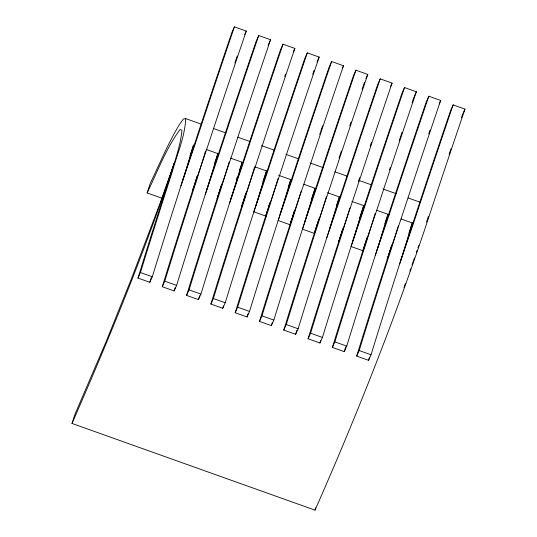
<?xml version="1.0" encoding="UTF-8"?>
<svg xmlns="http://www.w3.org/2000/svg" width="537" height="537" viewBox="0 0 537 537"><rect width="100%" height="100%" fill="white"/><g stroke="black" fill="none" stroke-linecap="round" stroke-linejoin="round"><path stroke-width="0.81" d="M162.12 198.287L147.125 192.937L150.226 183.426L166.698 148.172L173.505 134.827L179.157 124.866L183.379 119.053L185.715 118.59C184.882 136.868 177.197 154.025 172.364 171.478A682.52 32.092 -70.4 0 0 140.466 272.521L137.975 278.059L149.83 282.287L152.32 276.75A682.52 32.092 -70.4 0 1 184.218 175.706L193.588 144.943L189.93 155.925M205.57 150.971L196.663 180.15A682.52 32.092 -70.4 0 0 164.772 281.187L162.281 286.731L174.136 290.96L176.626 285.416A682.52 32.092 -70.4 0 1 208.524 184.379L217.888 153.609L214.491 163.812M229.178 162.026L220.969 188.816A682.52 32.092 -70.4 0 0 189.071 289.859L186.581 295.397L198.435 299.626L200.925 294.088A682.52 32.092 -70.4 0 1 232.823 193.045L242.194 162.281L239.314 170.914M254.404 167.517L245.268 197.488A682.52 32.092 -70.4 0 0 213.37 298.532L210.887 304.07L222.741 308.298L225.225 302.761A682.52 32.092 -70.4 0 1 257.122 201.717L266.493 170.954L262.835 181.936M278.012 178.573L269.574 206.161A682.52 32.092 -70.4 0 0 237.676 307.198L235.186 312.735L247.04 316.971L249.53 311.426A682.52 32.092 -70.4 0 1 281.428 210.39L290.792 179.62L288.181 187.467M301.156 191.219L293.873 214.827A682.52 32.092 -70.4 0 0 261.975 315.87L259.485 321.408L271.339 325.637L273.83 320.099A682.52 32.092 -70.4 0 1 305.728 219.056L315.098 188.292L311.178 200.059M326.389 196.71L318.173 223.499A682.52 32.092 -70.4 0 0 286.281 324.536L283.791 330.08L295.645 334.309L298.136 328.772A682.52 32.092 -70.4 0 1 330.027 227.728L339.397 196.965L336.524 205.59M349.99 207.765L342.478 232.165A682.52 32.092 -70.4 0 0 310.581 333.209L308.09 338.746L319.945 342.975L322.435 337.437A682.52 32.092 -70.4 0 1 354.333 236.401L363.703 205.631L359.522 218.183M375.222 213.256L366.778 240.838A682.52 32.092 -70.4 0 0 334.88 341.881L332.39 347.419L344.251 351.648L346.734 346.11A682.52 32.092 -70.4 0 1 378.632 245.067L388.003 214.303L384.868 223.721M398.367 225.902L391.084 249.51A682.52 32.092 -70.4 0 0 359.186 350.547L356.696 356.091L368.55 360.32L371.04 354.776A682.52 32.092 -70.4 0 1 402.938 253.739L412.302 222.969L408.905 233.172M197.502 175.324L194.24 185.547M221.063 186.366L221.801 183.99M245.61 194.246L246.107 192.662M293.967 212.377L294.706 210.001M318.273 221.049L319.012 218.673M391.178 247.06L391.916 244.684M182.157 181.936L192.608 149.937A694.14 32.636 -70.4 0 1 231.924 32.388L234.414 26.85L246.268 31.079A682.52 32.092 -70.4 0 0 206.893 148.769L192.783 190.031L197.213 176.102M206.705 189.83L216.914 158.603A694.14 32.636 -70.4 0 1 256.23 41.06L258.72 35.523L270.574 39.751A682.52 32.092 -70.4 0 0 231.192 157.442L217.089 198.703L221.264 185.547M230.762 199.274L241.214 167.275A694.14 32.636 -70.4 0 1 280.529 49.733L283.019 44.188L294.873 48.417A682.52 32.092 -70.4 0 0 255.498 166.108L241.388 207.369L245.812 193.441M255.558 206.396L265.52 175.948A694.14 32.636 -70.4 0 1 304.828 58.399L307.318 52.861L319.173 57.09A682.52 32.092 -70.4 0 0 279.797 174.78L265.694 216.042L267.661 209.853M268.151 208.302L270.118 202.113M280.106 214.29L289.819 184.614A694.14 32.636 -70.4 0 1 329.134 67.071L331.624 61.533L343.479 65.762A682.52 32.092 -70.4 0 0 304.096 183.446L289.993 224.714L278.139 220.485L292.242 179.217A682.52 32.092 -70.4 0 1 331.624 61.533M289.993 224.714L291.96 218.519M292.45 216.975L294.175 211.558M304.902 221.412L308.339 210.585M314.293 233.38L328.402 192.118A682.52 32.092 -70.4 0 1 367.778 74.428L355.924 70.199A682.52 32.092 -70.4 0 0 316.548 187.89L302.438 229.151L314.293 233.38L318.475 220.23M329.201 230.084L338.424 201.959A694.14 32.636 -70.4 0 1 377.739 84.41L380.23 78.872L392.084 83.101A682.52 32.092 -70.4 0 0 352.702 200.791L338.599 242.053L343.022 228.124M352.762 241.079L356.702 228.695M362.898 250.725L377.001 209.457A682.52 32.092 -70.4 0 1 416.383 91.767L404.529 87.538A682.52 32.092 -70.4 0 0 365.147 205.228L351.044 246.496L362.898 250.725L366.093 240.663M366.59 239.113L367.321 236.797M377.068 249.745L387.029 219.297A694.14 32.636 -70.4 0 1 426.338 101.748L428.828 96.21L440.682 100.439A682.52 32.092 -70.4 0 0 401.307 218.129L387.197 259.391L391.379 246.241M400.629 260.74L411.329 227.963A694.14 32.636 -70.4 0 1 450.644 110.421L453.134 104.883L464.988 109.112A682.52 32.092 -70.4 0 0 425.606 226.802C393.346 322.952 355.917 417.35 315.031 510.15L72.012 423.451L75.113 413.933L106.326 341.163L131.323 279.039L159.838 203.852L174.384 162.792C144.936 251.39 109.4 337.927 72.012 423.451M220.814 187.151L218.546 194.213A694.14 32.636 -70.4 0 0 186.581 295.397M242.852 202.879L234.273 229.541A694.14 32.636 -70.4 0 0 210.887 304.07M243.1 202.093L245.369 195.038M269.668 203.711L267.144 211.558A694.14 32.636 -70.4 0 0 235.186 312.735M293.719 213.162L291.45 220.224A694.14 32.636 -70.4 0 0 259.485 321.408M318.018 221.835L315.749 228.896A694.14 32.636 -70.4 0 0 283.791 330.08M342.572 229.722L340.049 237.562A694.14 32.636 -70.4 0 0 308.09 338.746M366.872 238.388L364.354 246.235A694.14 32.636 -70.4 0 0 332.39 347.419M390.923 247.846L388.654 254.907A694.14 32.636 -70.4 0 0 356.696 356.091M315.031 510.15L315.81 507.774M236.441 179.546L237.226 177.19M417.954 247.812L418.739 245.456M308.594 209.839L314.118 193.286A694.14 32.636 -70.4 0 1 353.433 75.737L355.924 70.199M356.944 227.923L362.723 210.625A694.14 32.636 -70.4 0 1 402.038 93.082L404.529 87.538M180.929 185.802L195.038 144.54A682.52 32.092 -70.4 0 1 234.414 26.85M205.235 194.475L219.338 153.206A682.52 32.092 -70.4 0 1 258.72 35.523M229.534 203.14L243.644 161.879A682.52 32.092 -70.4 0 1 283.019 44.188M326.744 237.824L340.847 196.562A682.52 32.092 -70.4 0 1 380.23 78.872M375.343 255.162L389.453 213.901A682.52 32.092 -70.4 0 1 428.828 96.21M399.649 263.835L413.752 222.573A682.52 32.092 -70.4 0 1 453.134 104.883M409.879 271.064L410.684 268.748M412.027 264.895L414.443 257.968M416.329 252.571L417.135 250.262M403.985 287.436L405.388 283.536M244.711 34.543L246.268 31.079M268.084 45.289L270.574 39.751M293.316 51.881L294.873 48.417M316.998 61.936L319.173 57.09M342.23 68.528L343.479 65.762M365.912 78.583L367.778 74.428M390.527 86.564L392.084 83.101M414.202 96.62L416.383 91.767M439.132 103.903L440.682 100.439M462.498 114.65L464.988 109.112M147.125 192.937C157.596 171.605 165.819 148.682 180.056 129.484L181.969 130.263C180.432 146.326 174.599 161.536 169.94 176.874A694.14 32.636 -70.4 0 0 137.975 278.059M185.715 118.59L201.496 124.222M213.33 128.444L225.956 132.948M237.79 137.17L249.624 141.392M261.459 145.614L274.085 150.118M285.919 154.341L298.545 158.845M310.379 163.067L323.005 167.571M334.84 171.793L347.466 176.297M359.3 180.519L371.919 185.023M382.968 188.964L396.38 193.75M408.221 197.972L420.055 202.194M206.779 149.648L218.666 153.891M230.339 158.053L243.147 162.624M254.639 166.725L266.835 171.075M278.676 175.297L292.101 180.09M303.942 184.312L315.79 188.541M327.543 192.729L340.263 197.274M351.849 201.402L364.744 206.007M376.585 210.229L389.218 214.74M401.065 218.962L412.906 223.191M266.412 216.297L253.833 211.813L267.943 170.551A682.52 32.092 -70.4 0 1 307.318 52.861M140.466 272.521L152.32 276.75M164.772 281.187L176.626 285.416M189.071 289.859L200.925 294.088M213.37 298.532L225.225 302.761M237.676 307.198L249.53 311.426M261.975 315.87L273.83 320.099M286.281 324.536L298.136 328.772M310.581 333.209L322.435 337.437M334.88 341.881L346.734 346.11M359.186 350.547L371.04 354.776M426.539 221.989A694.14 32.636 -70.4 0 1 428.365 216.451M449.08 154.307A694.14 32.636 -70.4 0 1 450.932 148.803M461.437 117.771A694.14 32.636 -70.4 0 1 462.229 115.428M428.734 133.888A694.14 32.636 -70.4 0 1 430.036 130.041M389.446 169.907A694.14 32.636 -70.4 0 1 390.231 167.544M399.159 140.882A694.14 32.636 -70.4 0 1 402.059 132.25M412.04 102.768A694.14 32.636 -70.4 0 1 413.893 97.311M358.347 181.694A694.14 32.636 -70.4 0 1 359.669 177.7M370.147 146.245A694.14 32.636 -70.4 0 1 371.45 142.359M339.008 158.079A694.14 32.636 -70.4 0 1 341.364 150.991M349.762 125.893A694.14 32.636 -70.4 0 1 351.077 121.98M362.113 89.317A694.14 32.636 -70.4 0 1 364.495 82.309M319.703 134.404A694.14 32.636 -70.4 0 1 320.502 132.021M320.77 131.229A694.14 32.636 -70.4 0 1 322.589 125.799M312.722 74.307A694.14 32.636 -70.4 0 1 314.038 70.421M284.744 76.476A694.14 32.636 -70.4 0 1 285.53 74.16M234.837 62.99A694.14 32.636 -70.4 0 1 237.186 56.043M222.741 308.298A694.14 32.636 -70.4 0 1 223.459 305.956M162.281 286.731A694.14 32.636 -70.4 0 1 193.985 186.339M198.435 299.626A694.14 32.636 -70.4 0 1 199.636 295.719M149.83 282.287A694.14 32.636 -70.4 0 1 151.273 277.595M174.136 290.96A694.14 32.636 -70.4 0 1 175.096 287.832M295.645 334.309A694.14 32.636 -70.4 0 1 296.847 330.403M271.339 325.637A694.14 32.636 -70.4 0 1 272.299 322.515M247.04 316.971A694.14 32.636 -70.4 0 1 248 313.843M344.251 351.648A694.14 32.636 -70.4 0 1 345.694 346.956M368.55 360.32A694.14 32.636 -70.4 0 1 369.51 357.192M319.945 342.975A694.14 32.636 -70.4 0 1 320.663 340.639"/></g></svg>
